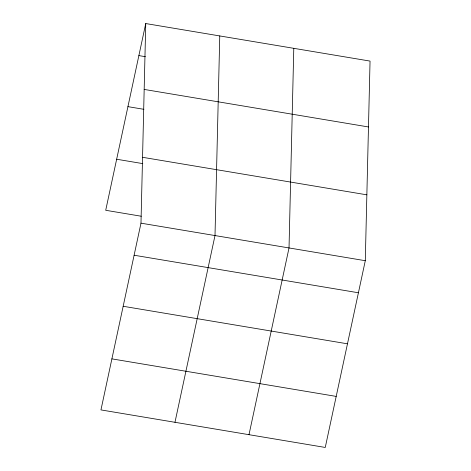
<?xml version="1.0" encoding="UTF-8"?>
<svg xmlns="http://www.w3.org/2000/svg" width="471" height="471" viewBox="0 0 471 471"><rect width="100%" height="100%" fill="white"/><g stroke="black" fill="none" stroke-linecap="round" stroke-linejoin="round"><path stroke-width="0.71" d="M140.982 223.172L145.745 23.55L370.047 61.089L365.29 260.71L325.255 447.45L100.953 409.911L140.982 223.172L365.29 260.71M219.763 35.937L215.006 235.565L174.971 422.299M293.786 48.325L289.023 247.952L248.994 434.686M145.745 23.55L105.71 210.29L141.271 216.236M138.874 55.602L145.404 56.697M144.173 89.425L368.481 126.964M127.929 106.646L143.896 109.319M142.554 157.296L366.862 194.835M116.655 159.239L142.778 163.614M134.111 255.229L358.419 292.768M123.166 306.274L347.474 343.812M111.892 358.867L336.2 396.405"/></g></svg>
